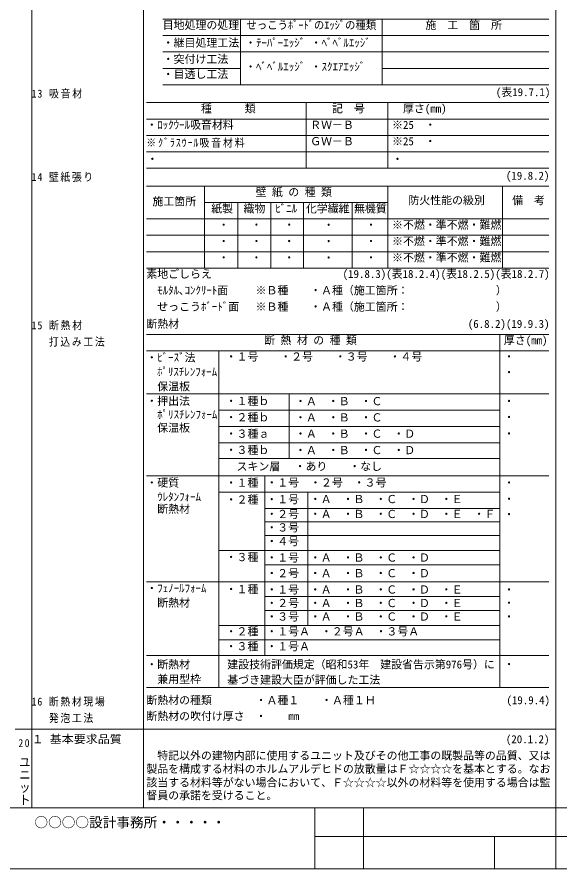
# Model space of a CAD drawing. Units: millimetres on the paper. Extents: x -398 to 394, y -286 to 284.
# Drawn here: x -1.5 to 197.3, y -285.6 to 26.6 of the extents above; entities that cross this region are included whole.
import ezdxf
from ezdxf.enums import TextEntityAlignment as Align

# ---------------------------------------------------------------- set-up
doc = ezdxf.new("R2010")
doc.units = ezdxf.units.MM
doc.layers.add('0-1', color=4, linetype='Continuous', lineweight=9)
doc.layers.add('0-F_ﾀｲﾄﾙ', color=5, linetype='Continuous', lineweight=9)
doc.layers.add('0-2_文字', color=7, linetype='Continuous')
doc.styles.add('@ＭＳ ゴシック', font='')
doc.styles.add('ＭＳ ゴシック', font='')
doc.styles.get('@ＭＳ ゴシック').set_extended_font_data('@MS Gothic')
doc.styles.get('ＭＳ ゴシック').set_extended_font_data('MS Gothic')

msp = doc.modelspace()

# ---------------------------------------------------------------- linework, layer by layer
at = {"layer": '0-1'}
for p, q in [((3.814, 284.35), (3.814, -263.15)), ((44.814, 284.234), (44.814, -263.15)), ((195.814, 284.35), (195.814, -263.15)), ((51.814, 25.786), (193.259, 25.786)), ((80.314, 25.786), (80.314, 1.786)), ((132.211, 25.786), (132.211, 1.786)), ((51.814, 19.786), (193.259, 19.786)), ((51.814, 13.786), (193.259, 13.786)), ((80.314, 7.786), (51.814, 7.786)), ((132.211, 7.786), (193.259, 7.786)), ((51.814, 1.786), (193.259, 1.786)), ((45.814, -4.778), (193.259, -4.778)), ((104.314, -4.778), (104.314, -28.778)), ((134.314, -4.778), (134.314, -28.778)), ((45.814, -10.778), (193.259, -10.778)), ((45.814, -16.778), (193.259, -16.778)), ((45.814, -22.778), (193.259, -22.778)), ((193.259, -28.778), (45.814, -28.778)), ((45.814, -35.399), (193.259, -35.399)), ((67.141, -35.57), (67.141, -65.57)), ((134.314, -35.399), (134.314, -65.399)), ((176.314, -35.399), (176.314, -65.399)), ((67.141, -41.399), (134.314, -41.399)), ((79.382, -41.399), (79.382, -65.399)), ((91.382, -41.399), (91.382, -65.399)), ((103.382, -41.399), (103.382, -65.399)), ((121.142, -41.399), (121.142, -65.399)), ((45.814, -47.399), (193.259, -47.399)), ((45.814, -53.399), (193.259, -53.399)), ((45.814, -59.399), (193.259, -59.399)), ((45.814, -65.399), (193.259, -65.399)), ((45.814, -89.689), (193.259, -89.689)), ((175.259, -89.689), (175.259, -219.113)), ((45.814, -95.689), (193.259, -95.689)), ((72.424, -95.689), (72.424, -219.113)), ((45.814, -111.519), (193.259, -111.519)), ((98.086, -111.519), (98.086, -135.117)), ((72.424, -117.463), (175.259, -117.463)), ((72.424, -123.463), (175.259, -123.463)), ((72.424, -129.463), (175.259, -129.463)), ((72.424, -135.117), (175.259, -135.117)), ((45.814, -141.519), (193.259, -141.519)), ((89.225, -141.519), (89.225, -207.302)), ((72.424, -147.56), (175.259, -147.56)), ((105.024, -147.56), (105.024, -196.304)), ((89.225, -153.463), (175.259, -153.463)), ((89.225, -158.358), (175.259, -158.358)), ((89.225, -163.33), (175.259, -163.33)), ((72.424, -168.828), (175.259, -168.828)), ((89.225, -174.127), (175.259, -174.127)), ((45.814, -180.378), (193.259, -180.378)), ((89.225, -185.674), (175.259, -185.674)), ((89.225, -190.889), (175.259, -190.889)), ((72.424, -196.304), (175.259, -196.304)), ((72.424, -201.558), (175.259, -201.558)), ((45.814, -207.302), (193.259, -207.302)), ((45.814, -219.113), (193.259, -219.113)), ((195.814, -234.339), (-2.186, -234.339))]:
    msp.add_line(p, q, dxfattribs=at)
at = {"layer": '0-F_ﾀｲﾄﾙ', "color": 7}
for p, q in [((195.814, -261.55), (195.814, -285.565)), ((-398.185, -263.15), (393.814, -263.15)), ((-398.185, -263.15), (393.814, -263.15)), ((-398.185, -263.15), (393.814, -263.15)), ((107.564, -263.15), (107.564, -285.565)), ((125.314, -263.15), (125.314, -285.565)), ((107.564, -273.65), (393.814, -273.65)), ((173.314, -273.65), (173.314, -285.565)), ((393.814, -285.565), (-398.185, -285.565))]:
    msp.add_line(p, q, dxfattribs=at)

# ---------------------------------------------------------------- texts
at = {"layer": '0-2_文字', "style": 'ＭＳ ゴシック'}
for s, p in [('目地処理の処理', (51.814, 21.286)), ('施\u3000工\u3000箇\u3000所', (148.042, 21.286)), ('・継目処理工法', (51.814, 14.813)), ('・ﾃｰﾊﾟｰｴｯｼﾞ ・ﾍﾞﾍﾞﾙｴｯｼﾞ\u3000', (81.993, 14.813)), ('・突付け工法', (51.814, 8.813)), ('・ﾍﾞﾍﾞﾙｴｯｼﾞ ・ｽｸｴｱｴｯｼﾞ', (81.993, 6.038)), ('・目透し工法', (51.814, 3.286)), ('\u3000\u3000\u3000\u3000\u3000\u3000\u3000\u3000\u3000\u3000\u3000\u3000\u3000\u3000\u3000  \u3000\u3000\u3000\u3000\u3000\u3000\u3000\u3000\u3000\u3000\u3000\u3000\u3000\u3000\u3000\u3000(表19.7.1)', (45.814, -3.278)), ('\u3000\u3000\u3000\u3000\u3000種\u3000\u3000\u3000類', (45.814, -9.278)), ('\u3000\u3000記\u3000号', (105.814, -9.278)), ('\u3000厚さ(mm)', (135.814, -9.278)), ('・ﾛｯｸｳｰﾙ吸音材料', (45.814, -15.278)), ('ＲＷ－Ｂ', (105.814, -15.278)), ('※25\u3000・\u3000', (135.814, -15.278)), ('ＧＷ－Ｂ', (105.814, -21.278)), ('※25\u3000・\u3000', (135.814, -21.278)), ('・\u3000', (135.814, -27.807)), ('                                                                  (19.8.2)', (45.814, -33.899)), ('\u3000\u3000\u3000\u3000壁 紙 の 種 類', (69.814, -39.899)), ('施工箇所', (48.072, -43.281)), ('   防火性能の級別', (135.814, -42.899)), (' 備\u3000考', (177.814, -42.899)), ('紙製', (69.584, -45.941)), ('織物', (81.424, -45.941)), ('ﾋﾞﾆﾙ', (93.054, -45.941)), ('化学繊維', (104.26, -45.941)), ('無機質', (121.871, -45.941)), ('※不燃・準不燃・難燃', (135.814, -51.899)), ('※不燃・準不燃・難燃', (135.814, -57.899)), ('※不燃・準不燃・難燃', (135.814, -63.899)), ('素地ごしらえ                        (19.8.3)(表18.2.4)(表18.2.5)(表18.2.7)', (45.814, -69.899)), ('\u3000ﾓﾙﾀﾙ､ｺﾝｸﾘｰﾄ面\u3000\u3000 ※Ｂ種\u3000\u3000・Ａ種（施工箇所：\u3000\u3000\u3000\u3000\u3000\u3000\u3000\u3000）', (45.814, -75.899)), ('\u3000せっこうﾎﾞｰﾄﾞ面\u3000 ※Ｂ種\u3000\u3000・Ａ種（施工箇所：\u3000\u3000\u3000\u3000\u3000\u3000\u3000\u3000）', (45.814, -81.899)), ('断熱材                                                     (6.8.2)(19.9.3)', (45.814, -88.189)), ('断 熱 材 の 種 類', (88.952, -94.189)), ('厚さ(mm)', (176.759, -94.189)), ('・ﾋﾞｰｽﾞ法', (45.814, -100.518)), ('・１号\u3000\u3000・２号\u3000\u3000・３号\u3000\u3000・４号', (74.859, -100.189)), ('\u3000ﾎﾟﾘｽﾁﾚﾝﾌｫｰﾑ', (45.74, -105.768)), ('\u3000保温板', (45.814, -111.131)), ('・押出法', (45.814, -116.453)), ('・１種ｂ', (74.859, -116.476)), ('・Ａ\u3000・Ｂ\u3000・Ｃ', (100.272, -116.531)), ('\u3000ﾎﾟﾘｽﾁﾚﾝﾌｫｰﾑ', (45.814, -121.418)), ('・２種ｂ', (74.859, -122.436)), ('・Ａ\u3000・Ｂ\u3000・Ｃ', (100.272, -122.491)), ('\u3000保温板', (45.814, -126.25)), ('・３種ａ', (74.859, -128.451)), ('・Ａ\u3000・Ｂ\u3000・Ｃ\u3000・Ｄ', (100.272, -128.451)), ('・３種ｂ', (74.859, -134.41)), ('・Ａ\u3000・Ｂ\u3000・Ｃ\u3000・Ｄ', (100.272, -134.466)), ('\u3000スキン層', (74.859, -140.453)), ('・あり\u3000\u3000・なし', (100.113, -140.398)), ('・硬質', (45.814, -146.375)), ('・１種', (74.859, -146.399)), ('・１号\u3000・２号\u3000・３号', (89.754, -146.344)), ('\u3000ｳﾚﾀﾝﾌｫｰﾑ', (45.814, -151.574)), ('・２種', (74.859, -152.583)), ('・１号', (89.754, -152.483)), ('・Ａ\u3000・Ｂ\u3000・Ｃ\u3000・Ｄ\u3000・Ｅ', (105.68, -152.414)), ('\u3000断熱材', (45.814, -155.991)), ('・２号', (89.754, -157.874)), ('・Ａ\u3000・Ｂ\u3000・Ｃ\u3000・Ｄ\u3000・Ｅ\u3000・Ｆ', (105.68, -157.874)), ('・３号', (89.754, -162.801)), ('・４号', (89.754, -167.85)), ('・３種', (74.859, -173.668)), ('・１号', (89.754, -173.843)), ('・Ａ\u3000・Ｂ\u3000・Ｃ\u3000・Ｄ', (105.68, -173.843)), ('・２号', (89.754, -179.561)), ('・Ａ\u3000・Ｂ\u3000・Ｃ\u3000・Ｄ', (105.68, -179.561)), ('・ﾌｪﾉｰﾙﾌｫｰﾑ', (45.814, -185.038)), ('・１種', (74.859, -185.411)), ('・１号', (89.754, -185.553)), ('・Ａ\u3000・Ｂ\u3000・Ｃ\u3000・Ｄ\u3000・Ｅ', (105.68, -185.553)), ('\u3000断熱材', (45.814, -190.352)), ('・２号', (89.754, -190.502)), ('・Ａ\u3000・Ｂ\u3000・Ｃ\u3000・Ｄ\u3000・Ｅ', (105.68, -190.502)), ('・３号', (89.754, -195.452)), ('・Ａ\u3000・Ｂ\u3000・Ｃ\u3000・Ｄ\u3000・Ｅ', (105.68, -195.452)), ('・２種', (74.859, -200.884)), ('・１号Ａ\u3000・２号Ａ\u3000・３号Ａ', (89.754, -200.884)), ('・３種', (74.859, -206.347)), ('・１号Ａ', (89.754, -206.347)), ('・断熱材', (45.814, -212.96)), ('建設技術評価規定（昭和53年\u3000建設省告示第976号）に', (75.474, -212.977)), ('\u3000兼用型枠', (45.814, -218.361)), ('基づき建設大臣が評価した工法', (75.474, -218.611)), ('断熱材の種類\u3000\u3000\u3000\u3000・Ａ種１\u3000\u3000・Ａ種１Ｈ                        (19.9.4)', (45.814, -226.076)), ('断熱材の吹付け厚さ\u3000・\u3000\u3000mm', (45.814, -231.925)), ('                                                                  (20.1.2)', (45.814, -240.362)), ('\u3000特記以外の建物内部に使用するユニット及びその他工事の既製品等の品質、又は', (45.814, -246.362)), ('製品を構成する材料のホルムアルデヒドの放散量はＦ☆☆☆☆を基本とする。なお', (45.814, -251.237)), ('該当する材料等がない場合において、Ｆ☆☆☆☆以外の材料等を使用する場合は監', (45.814, -256.238)), ('督員の承諾を受けること。', (45.814, -260.95))]:
    msp.add_text(s, height=2.933, dxfattribs=at).set_placement(p, align=Align.BOTTOM_LEFT)
for s, width, p in [('せっこうﾎﾞｰﾄﾞのｴｯｼﾞの種類', 0.95, (82.484, 21.286)), ('・\u3000', 1.1, (45.814, -27.807)), ('・', 0.95, (72.237, -51.915)), ('・', 0.95, (84.237, -51.915)), ('・', 0.95, (96.237, -51.915)), ('・', 0.95, (110.696, -51.957)), ('・', 0.95, (126.193, -51.915)), ('・', 0.95, (72.237, -57.915)), ('・', 0.95, (84.237, -57.915)), ('・', 0.95, (96.237, -57.915)), ('・', 0.95, (110.696, -57.957)), ('・', 0.95, (126.193, -57.915)), ('・', 0.95, (72.237, -63.915)), ('・', 0.95, (84.237, -63.915)), ('・', 0.95, (96.237, -63.915)), ('・', 0.95, (110.696, -63.957)), ('・', 0.95, (126.193, -63.915)), ('・', 0.95, (176.759, -100.189)), ('・', 0.95, (176.759, -105.951)), ('・', 0.95, (176.759, -116.507)), ('・', 0.95, (176.759, -122.384)), ('・', 0.95, (176.759, -128.427)), ('・', 0.95, (176.759, -146.389)), ('・', 0.95, (176.759, -152.348)), ('・', 0.95, (176.759, -157.977)), ('・', 0.95, (176.759, -185.574)), ('・', 0.95, (176.759, -190.425)), ('・', 0.95, (176.759, -195.474)), ('・', 0.95, (176.759, -212.923)), ('１ 基本要求品質', 1.1, (3.814, -240.362))]:
    msp.add_text(s, height=2.933, dxfattribs=dict(at, width=width)).set_placement(p, align=Align.BOTTOM_LEFT)
at = {"layer": '0-2_文字', "style": '@ＭＳ ゴシック', "width": 1.15}
msp.add_text('\u3000ユニット', height=2.933, rotation=270, dxfattribs=at).set_placement((-1.13, -239.495), align=Align.BOTTOM_LEFT)
at = {"layer": '0-2_文字', "char_height": 2.933, "attachment_point": 7, "style": 'ＭＳ ゴシック'}
for s, insert in [('\\T1.18;\\W0.9;13\\~吸音材', (3.814, -3.278)), ('\\T1.2;\\W0.9;※ｸﾞﾗｽｳｰﾙ吸音材料', (45.814, -21.278)), ('\\T1.17;\\W0.9;14\\~壁紙張り', (3.814, -33.899)), ('\\T1.18;\\W0.9;15\\~断熱材', (3.814, -88.189)), ('\\T1.17;\\W0.9;\\~\\~\\~打込み工法', (3.814, -94.209)), ('\\T1.17;\\W0.9;16\\~断熱材現場', (3.814, -226.076)), ('\\T1.17;\\W0.9;\\~\\~\\~発泡工法', (3.814, -232.095)), ('\\T1.28;\\W0.9;20', (-1.05, -240.946))]:
    msp.add_mtext(s, dxfattribs=dict(at, insert=insert))
at = {"layer": '0-F_ﾀｲﾄﾙ', "color": 7, "style": 'ＭＳ ゴシック'}
msp.add_text('○○○○設計事務所・・・・・', height=3.666, dxfattribs=at).set_placement((4.824, -271.402), align=Align.BOTTOM_LEFT)

doc.saveas('drawing.dxf')
